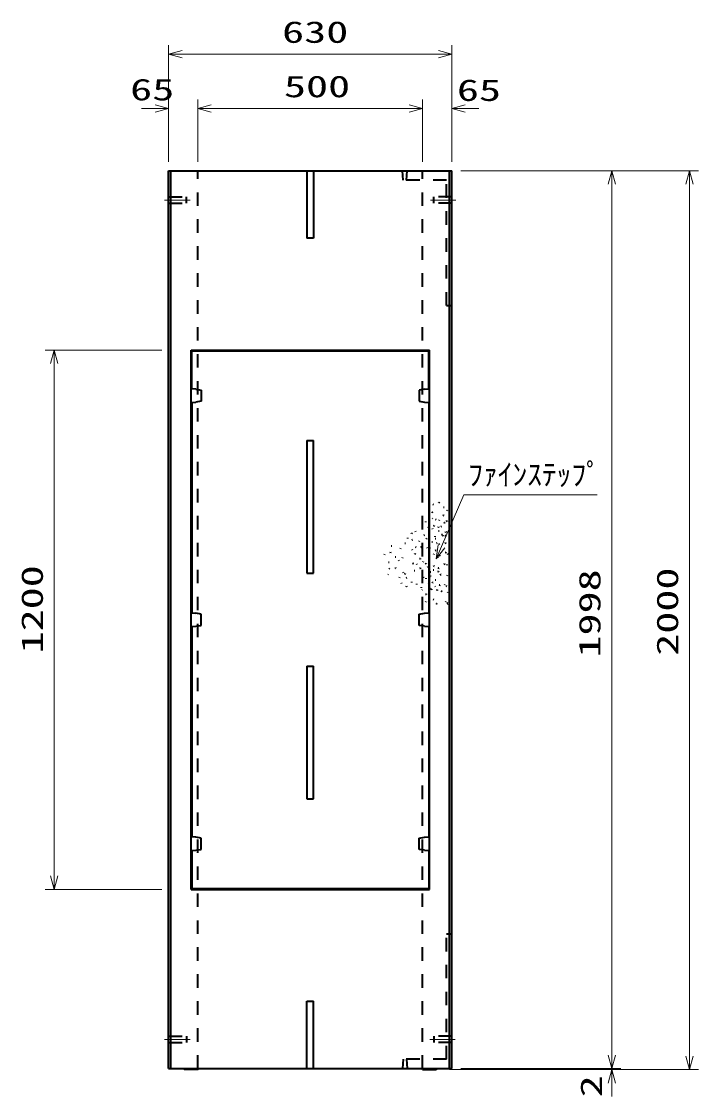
# Model space of a CAD drawing. Units: millimetres on the paper. Extents: x 0 to 841, y 0 to 594.
# Drawn here: x 524.5 to 599.7, y 255.9 to 375.5 of the extents above; entities that cross this region are included whole.
import ezdxf
from ezdxf.enums import TextEntityAlignment as Align

# ---------------------------------------------------------------- set-up
doc = ezdxf.new("R2010")
doc.units = ezdxf.units.MM
doc.linetypes.add('USER2', pattern=[18.5, 12, -1.5, 3.5, -1.5])
doc.linetypes.add('USER3', pattern=[3, 1.5, -1.5])
for name, color, linetype, lineweight in [('D-BMK（構造物基準線）', 2, 'USER2', 18), ('D-STR-DIM（寸法）', 7, 'Continuous', 13), ('D-STR-HTXT（旗上げ）', 7, 'Continuous', 13), ('D-STR（構造物）', 1, 'Continuous', 35)]:
    doc.layers.add(name, color=color, linetype=linetype, lineweight=lineweight)
doc.styles.add('ＭＳ ゴシック', font='')
doc.styles.get('ＭＳ ゴシック').set_extended_font_data('MS Gothic')

# ---------------------------------------------------------------- blocks, each defined once
blk = doc.blocks.new('_Open30')
at = {"color": 7, "linetype": 'Continuous', "lineweight": 13}
for p, q in [((-1, 0.2679), (0, 0)), ((0, 0), (-1, -0.2679)), ((0, 0), (-1, 0))]:
    blk.add_line(p, q, dxfattribs=at)

msp = doc.modelspace()

# ---------------------------------------------------------------- linework, layer by layer
at = {"layer": 'D-BMK（構造物基準線）'}
for p, q in [((540.349, 355.631), (543.199, 355.631)), ((572.774, 355.631), (569.924, 355.631)), ((540.349, 262.231), (543.199, 262.231)), ((569.849, 262.231), (572.699, 262.231))]:
    msp.add_line(p, q, dxfattribs=at)
at = {"layer": 'D-STR-DIM（寸法）'}
for p, q in [((540.812, 359.881), (540.812, 372.858)), ((572.312, 366.838), (572.312, 372.858)), ((542.312, 371.858), (570.812, 371.858)), ((540.812, 359.881), (540.812, 366.808)), ((544.062, 359.881), (544.062, 366.808)), ((544.062, 359.881), (544.062, 366.808)), ((569.062, 359.881), (569.062, 366.808)), ((569.062, 359.881), (569.062, 366.808)), ((572.312, 359.881), (572.312, 366.808)), ((539.312, 365.808), (537.812, 365.808)), ((545.562, 365.808), (567.562, 365.808)), ((545.562, 365.808), (547.062, 365.808)), ((567.562, 365.808), (566.062, 365.808)), ((573.812, 365.808), (575.312, 365.808)), ((573.312, 358.881), (591.1, 358.881)), ((589.663, 358.881), (599.74, 358.881)), ((590.1, 260.481), (590.1, 357.381)), ((598.74, 260.381), (598.74, 357.381)), ((540.062, 338.931), (527.098, 338.931)), ((528.098, 280.431), (528.098, 337.431)), ((540.062, 278.931), (527.098, 278.931)), ((590.1, 260.481), (590.1, 261.981)), ((572.062, 258.881), (591.1, 258.881)), ((573.312, 258.981), (591.1, 258.981)), ((573.312, 258.981), (591.1, 258.981)), ((588.663, 258.881), (599.74, 258.881)), ((590.1, 257.381), (590.1, 255.881))]:
    msp.add_line(p, q, dxfattribs=at)
at = {"layer": 'D-STR-HTXT（旗上げ）'}
msp.add_lwpolyline([(588.484, 322.84), (573.655, 322.84), (571.155, 317.089)], dxfattribs=at)
at = {"layer": 'D-STR（構造物）'}
for p, q in [((540.812, 258.981), (540.812, 358.881)), ((540.812, 358.881), (572.312, 358.881)), ((541.062, 258.981), (541.062, 358.881)), ((556.187, 358.881), (556.187, 351.381)), ((556.937, 358.881), (556.937, 351.381)), ((572.062, 258.981), (572.062, 358.881)), ((572.312, 258.981), (572.312, 358.881)), ((556.937, 351.381), (556.187, 351.381)), ((543.312, 278.931), (543.312, 338.931)), ((543.312, 338.931), (569.812, 338.931)), ((543.387, 334.606), (543.387, 338.856)), ((543.387, 338.856), (569.737, 338.856)), ((569.737, 334.606), (569.737, 338.856)), ((569.812, 278.931), (569.812, 338.931)), ((543.837, 334.575), (543.387, 334.606)), ((543.837, 334.575), (544.437, 334.481)), ((544.437, 334.481), (544.437, 333.231)), ((569.287, 334.575), (568.687, 334.481)), ((568.687, 334.481), (568.687, 333.231)), ((569.287, 334.575), (569.737, 334.606)), ((543.387, 333.106), (543.837, 333.138)), ((543.387, 333.106), (543.387, 309.681)), ((544.437, 333.231), (543.837, 333.138)), ((568.687, 333.231), (569.287, 333.138)), ((569.287, 333.138), (569.737, 333.106)), ((569.737, 333.106), (569.737, 309.681)), ((556.187, 328.856), (556.187, 314.106)), ((556.187, 328.856), (556.937, 328.856)), ((556.937, 314.106), (556.937, 328.856)), ((570.194, 321.784), (570.266, 321.764)), ((570.819, 321.959), (570.877, 322.007)), ((570.877, 322.007), (570.925, 321.95)), ((570.08, 320.929), (570.133, 320.876)), ((570.133, 320.876), (570.186, 320.929)), ((571.359, 320.593), (571.379, 320.52)), ((571.395, 321.453), (571.47, 321.453)), ((571.742, 321.068), (571.795, 321.121)), ((571.795, 321.121), (571.848, 321.068)), ((569.426, 319.793), (569.419, 319.868)), ((570.173, 320.207), (570.108, 320.169)), ((570.343, 319.384), (570.282, 319.341)), ((570.343, 319.384), (570.386, 319.322)), ((570.56, 320.057), (570.486, 320.07)), ((570.899, 319.986), (570.924, 320.056)), ((571.379, 320.52), (571.306, 320.501)), ((571.496, 319.683), (571.509, 319.757)), ((571.509, 319.757), (571.583, 319.744)), ((571.69, 319.883), (571.752, 319.926)), ((571.752, 319.926), (571.795, 319.865)), ((567.88, 318.538), (567.827, 318.591)), ((567.88, 318.538), (567.933, 318.591)), ((568.296, 318.715), (568.259, 318.78)), ((569.262, 318.336), (569.204, 318.287)), ((569.714, 319.195), (569.643, 319.221)), ((570.126, 319.079), (570.158, 319.011)), ((570.473, 318.141), (570.46, 318.215)), ((570.777, 319.207), (570.838, 319.25)), ((570.886, 318.78), (570.811, 318.786)), ((570.838, 319.25), (570.881, 319.189)), ((571.107, 319.31), (571.175, 319.342)), ((571.229, 318.364), (571.181, 318.421)), ((571.34, 318.306), (571.279, 318.263)), ((571.383, 318.244), (571.34, 318.306)), ((571.632, 318.254), (571.558, 318.267)), ((571.619, 318.18), (571.632, 318.254)), ((571.623, 318.632), (571.66, 318.697)), ((571.66, 318.697), (571.725, 318.659)), ((565.655, 317.124), (565.58, 317.131)), ((567.099, 317.449), (567.173, 317.455)), ((567.408, 317.956), (567.427, 318.028)), ((567.856, 317.831), (567.921, 317.869)), ((568.364, 316.982), (568.289, 316.988)), ((568.672, 317.718), (568.646, 317.648)), ((568.923, 317.004), (568.855, 316.972)), ((568.923, 317.004), (568.891, 317.072)), ((569.447, 318), (569.508, 317.957)), ((569.508, 317.957), (569.465, 317.896)), ((570.089, 317.599), (570.164, 317.593)), ((570.454, 317.97), (570.529, 317.97)), ((570.698, 317.449), (570.625, 317.429)), ((570.86, 317.412), (570.922, 317.369)), ((570.922, 317.369), (570.879, 317.307)), ((571.541, 317.456), (571.615, 317.469)), ((571.615, 317.469), (571.628, 317.395)), ((564.815, 316.212), (564.796, 316.139)), ((565.498, 316.435), (565.441, 316.387)), ((565.546, 316.378), (565.498, 316.435)), ((566.091, 315.881), (566.016, 315.881)), ((566.62, 316.834), (566.627, 316.908)), ((566.838, 315.797), (566.87, 315.865)), ((567.874, 316.741), (567.906, 316.673)), ((568.149, 316.244), (568.206, 316.292)), ((568.206, 316.292), (568.255, 316.235)), ((569.611, 316.898), (569.562, 316.956)), ((569.863, 316.859), (569.798, 316.822)), ((569.825, 316.924), (569.863, 316.859)), ((570.303, 316.252), (570.266, 316.187)), ((570.467, 316.633), (570.54, 316.652)), ((570.54, 316.652), (570.52, 316.725)), ((570.726, 315.896), (570.713, 315.822)), ((570.981, 316.086), (570.919, 316.042)), ((570.981, 316.086), (571.024, 316.024)), ((571.671, 316.401), (571.597, 316.388)), ((571.684, 316.327), (571.671, 316.401)), ((571.913, 316.23), (571.852, 316.273)), ((571.87, 316.169), (571.913, 316.23)), ((565.267, 315.335), (565.342, 315.335)), ((565.372, 314.618), (565.314, 314.57)), ((566.036, 314.629), (566.101, 314.667)), ((566.101, 314.667), (566.063, 314.732)), ((566.47, 315.496), (566.417, 315.549)), ((567.976, 315.193), (567.976, 315.118)), ((568.051, 315.193), (567.976, 315.193)), ((568.444, 315.066), (568.425, 315.138)), ((568.725, 315.738), (568.8, 315.738)), ((568.827, 314.673), (568.759, 314.641)), ((568.8, 315.738), (568.8, 315.663)), ((568.858, 314.605), (568.827, 314.673)), ((569.125, 315.406), (569.072, 315.353)), ((569.404, 315.171), (569.347, 315.123)), ((569.404, 315.171), (569.452, 315.114)), ((569.589, 314.835), (569.651, 314.792)), ((569.651, 314.792), (569.608, 314.731)), ((570.294, 314.843), (570.351, 314.891)), ((570.351, 314.891), (570.303, 314.948)), ((570.861, 314.658), (570.788, 314.677)), ((570.841, 314.585), (570.861, 314.658)), ((571.421, 315.098), (571.483, 315.141)), ((571.483, 315.141), (571.526, 315.08)), ((571.774, 315.089), (571.761, 315.015)), ((556.187, 314.106), (556.937, 314.106)), ((565.232, 313.98), (565.213, 313.907)), ((566.477, 313.67), (566.451, 313.599)), ((566.931, 314.134), (566.912, 314.207)), ((567.115, 314.046), (567.05, 314.009)), ((567.115, 314.046), (567.152, 313.981)), ((567.239, 313.578), (567.292, 313.631)), ((568.112, 314.422), (568.183, 314.397)), ((569.157, 313.656), (569.089, 313.624)), ((569.189, 313.588), (569.157, 313.656)), ((569.435, 313.554), (569.409, 313.483)), ((569.93, 313.757), (569.857, 313.737)), ((569.984, 314.205), (569.909, 314.205)), ((569.91, 313.829), (569.93, 313.757)), ((570.306, 314.428), (570.232, 314.435)), ((570.84, 314.284), (570.768, 314.265)), ((570.86, 314.212), (570.84, 314.284)), ((571.026, 313.926), (571.084, 313.975)), ((571.084, 313.975), (571.036, 314.032)), ((571.78, 313.892), (571.773, 313.817)), ((566.696, 313.023), (566.728, 312.955)), ((567.219, 312.599), (567.276, 312.647)), ((567.276, 312.647), (567.325, 312.59)), ((567.855, 313.086), (567.875, 313.158)), ((568.375, 312.924), (568.382, 312.849)), ((568.901, 312.552), (568.901, 312.477)), ((569.017, 312.259), (568.964, 312.206)), ((569.777, 313.004), (569.705, 313.023)), ((569.758, 312.932), (569.777, 313.004)), ((570.001, 312.321), (569.943, 312.273)), ((570.001, 312.321), (569.952, 312.378)), ((570.09, 312.246), (570.09, 312.321)), ((570.198, 313.056), (570.145, 313.109)), ((570.145, 313.003), (570.198, 313.056)), ((570.514, 312.603), (570.446, 312.634)), ((570.455, 313.382), (570.53, 313.382)), ((570.622, 312.245), (570.696, 312.239)), ((570.696, 312.239), (570.69, 312.164)), ((570.967, 312.774), (570.894, 312.793)), ((570.967, 312.774), (570.947, 312.701)), ((571.551, 312.771), (571.557, 312.846)), ((571.747, 312.619), (571.699, 312.676)), ((569.446, 311.728), (569.371, 311.728)), ((569.446, 311.803), (569.446, 311.728)), ((569.796, 310.966), (569.743, 311.019)), ((570.251, 311.225), (570.304, 311.172)), ((571.19, 312.091), (571.133, 312.042)), ((571.142, 312.148), (571.19, 312.091)), ((571.879, 311.933), (571.886, 312.008)), ((569.431, 310.949), (569.399, 310.881)), ((569.743, 310.913), (569.796, 310.966)), ((570.552, 310.75), (570.62, 310.718)), ((570.62, 310.718), (570.589, 310.65)), ((571.657, 310.887), (571.664, 310.962)), ((571.796, 310.686), (571.853, 310.734)), ((571.853, 310.734), (571.805, 310.792)), ((543.387, 309.681), (543.837, 309.65)), ((544.437, 309.556), (543.837, 309.65)), ((544.437, 308.306), (544.437, 309.556)), ((568.687, 309.556), (569.287, 309.65)), ((568.687, 308.306), (568.687, 309.556)), ((569.287, 309.65), (569.737, 309.681)), ((543.387, 308.181), (543.837, 308.213)), ((543.387, 308.181), (543.387, 284.756)), ((543.837, 308.213), (544.437, 308.306)), ((569.287, 308.213), (568.687, 308.306)), ((569.287, 308.213), (569.737, 308.181)), ((569.737, 308.181), (569.737, 284.756)), ((556.187, 303.756), (556.937, 303.756)), ((556.187, 303.756), (556.187, 289.006)), ((556.937, 289.006), (556.937, 303.756)), ((556.187, 289.006), (556.937, 289.006)), ((543.837, 284.725), (543.387, 284.756)), ((544.437, 284.631), (543.837, 284.725)), ((568.687, 284.631), (569.287, 284.725)), ((569.287, 284.725), (569.737, 284.756)), ((544.437, 283.381), (544.437, 284.631)), ((568.687, 283.381), (568.687, 284.631)), ((543.387, 283.256), (543.837, 283.288)), ((543.387, 283.256), (543.387, 279.006)), ((543.837, 283.288), (544.437, 283.381)), ((569.287, 283.288), (568.687, 283.381)), ((569.287, 283.288), (569.737, 283.256)), ((569.737, 283.256), (569.737, 279.006)), ((543.312, 278.931), (569.812, 278.931)), ((543.387, 279.006), (569.737, 279.006)), ((556.187, 266.481), (556.937, 266.481)), ((556.187, 258.981), (556.187, 266.481)), ((556.937, 258.981), (556.937, 266.481)), ((540.812, 258.981), (572.312, 258.981)), ((542.562, 258.881), (542.462, 258.981)), ((544.061, 258.881), (542.562, 258.881)), ((544.061, 258.881), (544.162, 258.981)), ((569.062, 258.881), (568.962, 258.981)), ((569.062, 258.881), (570.562, 258.881)), ((570.562, 258.881), (570.662, 258.981))]:
    msp.add_line(p, q, dxfattribs=at)
at = {"layer": 'D-STR（構造物）', "linetype": 'USER3'}
for p, q in [((544.062, 258.981), (544.062, 358.881)), ((566.901, 357.831), (566.82, 358.881)), ((567.267, 357.831), (567.34, 358.881)), ((569.062, 258.981), (569.062, 358.881)), ((571.737, 357.831), (566.901, 357.831)), ((571.737, 343.881), (571.737, 357.831)), ((540.812, 355.981), (542.812, 355.981)), ((540.812, 355.281), (542.812, 355.281)), ((542.812, 355.281), (542.812, 355.981)), ((572.312, 355.981), (570.312, 355.981)), ((570.312, 355.281), (570.312, 355.981)), ((572.312, 355.281), (570.312, 355.281)), ((571.737, 343.881), (572.312, 343.881)), ((571.737, 273.981), (572.312, 273.981)), ((571.737, 260.031), (571.737, 273.981)), ((540.812, 262.581), (542.812, 262.581)), ((542.812, 262.581), (542.812, 261.881)), ((572.312, 262.581), (570.312, 262.581)), ((570.312, 262.581), (570.312, 261.881)), ((540.812, 261.881), (542.812, 261.881)), ((572.312, 261.881), (570.312, 261.881)), ((566.901, 260.031), (566.82, 258.981)), ((571.737, 260.031), (566.901, 260.031)), ((567.267, 260.031), (567.34, 258.981))]:
    msp.add_line(p, q, dxfattribs=at)

# ---------------------------------------------------------------- block references
at = {"layer": 'D-STR-DIM（寸法）', "xscale": 1.5, "yscale": 1.5}
for p, rotation in [((540.812, 371.858), 180), ((544.062, 365.808), 180), ((544.062, 365.808), 180), ((572.312, 365.808), 180), ((590.1, 358.881), 90), ((598.74, 358.881), 90), ((528.098, 338.931), 90), ((528.098, 278.931), 270), ((590.1, 258.981), 270), ((590.1, 258.981), 270), ((598.74, 258.881), 270), ((590.1, 258.881), 90)]:
    msp.add_blockref('_Open30', p, dxfattribs=dict(at, rotation=rotation))
for p in [(572.312, 371.858), (540.812, 365.808), (569.062, 365.808), (569.062, 365.808)]:
    msp.add_blockref('_Open30', p, dxfattribs=at)
at = {"layer": 'D-STR-HTXT（旗上げ）', "xscale": 1.5, "yscale": 1.5, "rotation": 246.50838}
msp.add_blockref('_Open30', (570.557, 315.714), dxfattribs=at)

# ---------------------------------------------------------------- texts
at = {"layer": 'D-STR-DIM（寸法）', "style": 'ＭＳ ゴシック', "width": 1.5}
for s, p in [('630', (553.437, 372.396)), ('65', (536.543, 365.996)), ('500', (553.645, 366.345)), ('65', (572.877, 365.932))]:
    msp.add_text(s, height=2.405, dxfattribs=at).set_placement(p, align=Align.BOTTOM_LEFT)
for s, p in [('1200', (527.561, 305.181)), ('1998', (589.563, 304.723)), ('2000', (598.203, 304.923)), ('2', (589.738, 255.793))]:
    msp.add_text(s, height=2.405, rotation=90, dxfattribs=at).set_placement(p, align=Align.BOTTOM_LEFT)
at = {"layer": 'D-STR-HTXT（旗上げ）', "style": 'ＭＳ ゴシック'}
msp.add_text('ﾌｧｲﾝｽﾃｯﾌﾟ', height=2.405, dxfattribs=at).set_placement((574.134, 323.165), align=Align.BOTTOM_LEFT)

doc.saveas('drawing.dxf')
